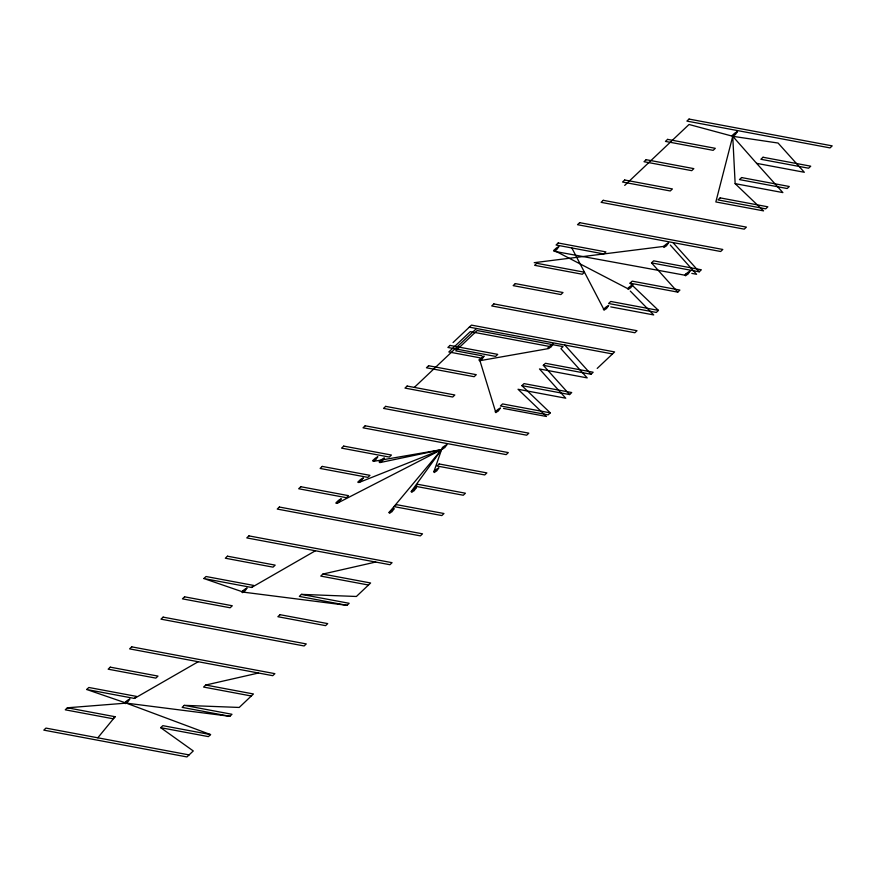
<?xml version="1.0" encoding="UTF-8"?>
<svg xmlns="http://www.w3.org/2000/svg" width="876" height="876" viewBox="0 0 876 876"><rect width="100%" height="100%" fill="white"/><g stroke="black" fill="none" stroke-linecap="round" stroke-linejoin="round"><path stroke-width="1.31" d="M547.741 348.199L548.015 347.75A1.226 0.602 -23.9 0 1 548.464 347.454L550.435 345.604A33.419 16.513 -23.9 0 0 551.387 344.925L553.282 343.874L550.971 347.093A7.227 3.57 -23.9 0 1 550.478 347.225L548.726 348.549L479.599 360.737L478.887 359.937A1.226 0.602 -23.9 0 1 479.347 359.642L481.307 357.791A33.419 16.513 -23.9 0 0 482.271 357.112L484.165 356.061L481.855 359.28A7.227 3.57 -23.9 0 1 481.362 359.412L479.917 360.638L495.531 411.6A1.226 0.613 -23.9 0 0 495.203 411.829L495.915 412.629L497.667 411.304A7.227 3.57 -23.9 0 0 498.159 411.173L500.481 407.953L498.586 409.004A33.419 16.513 -23.9 0 1 497.623 409.683L495.531 411.6M732.741 136.273L756.601 163.341L804.321 172.276L778.063 143.04L732.435 136.262L732.084 135.539A1.226 0.602 -23.9 0 1 732.632 135.156L734.603 133.305A33.419 16.513 -23.9 0 0 735.566 132.626L737.461 131.575L735.205 134.773A7.227 3.57 -23.9 0 1 734.646 134.926L732.741 136.273L715.845 201.94L763.565 210.875L735.15 183.653L732.741 136.273L689.04 124.48L624.697 185.416M433.97 471.485L436.051 469.58A33.419 16.513 -23.9 0 0 437.014 468.901L438.909 467.85L436.587 471.058A7.227 3.57 -23.9 0 1 436.095 471.2L434.343 472.525L433.631 471.726A1.226 0.613 -23.9 0 1 433.97 471.496L441.537 449.651L373.296 461.411L372.585 460.612A1.226 0.602 -23.9 0 1 373.045 460.316L375.005 458.466A33.419 16.513 -23.9 0 0 375.968 457.787L377.863 456.735L375.607 459.933A7.227 3.57 -23.9 0 1 375.059 460.086L374.238 460.918M380.808 462.046L381.564 461.302A7.227 3.57 -23.9 0 0 382.056 461.17L384.378 457.951L382.483 459.002A33.419 16.513 -23.9 0 1 381.52 459.681L379.549 461.532A1.226 0.602 -23.9 0 0 379.1 461.827L379.812 462.627L441.537 449.651L411.391 491.283A1.226 0.613 -23.9 0 0 411.052 491.524L411.764 492.312L413.439 491.02A7.227 3.57 -23.9 0 0 414.019 490.856L416.33 487.647L414.436 488.699A33.419 16.513 -23.9 0 1 413.472 489.377L411.512 491.228M337.687 502.912L338.508 502.079A7.227 3.57 -23.9 0 0 339.001 501.948L341.322 498.729L339.428 499.78A33.419 16.513 -23.9 0 1 338.465 500.459L336.493 502.309A1.226 0.602 -23.9 0 0 336.045 502.605L336.034 503.339L337.227 503.24L441.537 449.651L389.24 512.274A1.226 0.613 -23.9 0 0 388.9 512.504L389.612 513.303L391.364 511.978A7.227 3.57 -23.9 0 0 391.857 511.836L394.178 508.627L392.284 509.679A33.419 16.513 -23.9 0 1 391.32 510.358L389.24 512.274M359.707 482.063L360.529 481.231A7.227 3.57 -23.9 0 0 361.022 481.099L363.332 477.88L361.438 478.931A33.419 16.513 -23.9 0 1 360.474 479.61L358.514 481.461A1.226 0.602 -23.9 0 0 358.054 481.756L357.945 482.435L359.083 482.457L441.537 449.651M97.805 737.8L115.117 716.721L67.397 707.786L65.251 709.812L112.971 718.747L115.117 716.721M86.702 689.5L88.837 687.474L136.557 696.409L134.422 698.435L86.702 689.5L126.275 703.121L210.558 734.592L208.411 736.617L160.691 727.682L162.837 725.657L210.558 734.592M203.878 578.532L206.013 576.507L253.733 585.442L251.598 587.467L203.878 578.532L243.451 592.154L347.038 605.338L349.174 603.301L301.454 594.377L299.318 596.403L347.038 605.338M453.056 342.549L471.463 325.116L614.623 351.922L597.213 368.413M414.326 387.4L476.522 328.5M184.278 705.344L182.142 707.37L229.862 716.305L231.998 714.279L184.278 705.344L239.214 707.447L253.449 693.967L205.729 685.032L203.582 687.058L251.302 695.993M375.684 562.042L322.905 574.054L320.758 576.09L368.478 585.026M521.866 385.637L524.012 383.611L571.732 392.547L569.586 394.572L521.866 385.637L550.281 412.859L548.135 414.885L500.415 405.949L502.561 403.924L550.281 412.859M543.317 365.325L545.452 363.299L593.172 372.234L591.037 374.26L543.317 365.325L569.586 394.572M630.052 283.189L632.198 281.152L679.918 290.087L677.772 292.124L630.052 283.189L658.467 310.4L656.321 312.436L608.601 303.501L610.747 301.464L658.467 310.4M651.503 262.877L653.638 260.84L701.358 269.775L699.223 271.812L651.503 262.877L677.772 292.124M251.598 587.467L315.415 550.763M134.422 698.435L198.239 661.73M663.69 246.408L665.771 244.492A33.419 16.513 -23.9 0 0 666.735 243.813L668.629 242.761L666.318 245.981A7.227 3.57 -23.9 0 1 665.826 246.112L664.074 247.437L663.351 246.638A1.226 0.613 -23.9 0 1 663.69 246.408L534.196 262.69M603.717 309.14L605.809 307.235A33.419 16.513 -23.9 0 0 606.772 306.556L608.667 305.505L606.411 308.702A7.227 3.57 -23.9 0 1 605.853 308.856L604.101 310.17L603.389 309.381A1.226 0.613 -23.9 0 1 603.717 309.14L571.831 247.963M205.729 685.032L258.508 673.009M67.397 707.786L126.275 703.121L229.862 716.305M301.454 594.377L356.39 596.479L370.625 582.989L322.905 574.054M735.15 183.653L782.87 192.589L756.601 163.341M691.821 273.4L696.595 274.298L670.315 245.05M684.309 275.108L553.873 251.237L553.621 250.426A1.226 0.602 -23.9 0 1 554.081 250.131L556.041 248.28A33.419 16.513 -23.9 0 0 557.005 247.601L558.899 246.55L556.588 249.759A7.227 3.57 -23.9 0 1 556.096 249.901L555.066 250.897L627.632 288.587M610.747 306.885L653.693 314.922L630.293 291.073M469.317 327.153L612.477 353.948M549.296 346.425L470.303 331.632L448.819 351.977L479.829 357.791M481.975 355.755L455.728 350.849L477.179 330.526L563.071 346.611L560.936 348.648L587.205 377.895L539.485 368.96L565.754 398.208L518.034 389.272L546.449 416.483L503.503 408.446M189.106 754.904L45.946 728.098L43.8 730.124L186.96 756.93L193.278 750.951L160.691 727.682M672.965 242.564L699.223 271.812M564.779 345.024L591.037 374.26M125.717 701.764L125.082 702.519A1.226 0.602 -23.9 0 0 124.633 702.815L125.345 703.614L127.097 702.289A7.227 3.57 -23.9 0 0 127.589 702.158L129.911 698.938L128.016 699.99A33.419 16.513 -23.9 0 1 127.053 700.669L125.717 701.764M242.893 590.796L242.258 591.552A1.226 0.602 -23.9 0 0 241.809 591.847L242.521 592.647L244.273 591.322A7.227 3.57 -23.9 0 0 244.765 591.19L247.087 587.971L245.192 589.022A33.419 16.513 -23.9 0 1 244.229 589.701L242.904 590.742M442.796 447.373L442.161 448.129A1.226 0.602 -23.9 0 0 441.712 448.424L442.424 449.224L444.088 447.921A7.227 3.57 -23.9 0 0 444.669 447.756L446.99 444.548L445.096 445.599A33.419 16.513 -23.9 0 1 444.132 446.278L442.851 447.253M628.694 287.547L628.18 288.259A1.226 0.602 -23.9 0 0 627.61 288.609L628.333 289.398L629.997 288.105A7.227 3.57 -23.9 0 0 630.578 287.941L632.888 284.733L630.994 285.773A33.419 16.513 -23.9 0 1 630.03 286.463L628.694 287.547M685.941 273.936L685.306 274.703A1.226 0.602 -23.9 0 0 684.857 274.987L685.569 275.787L687.321 274.462A7.227 3.57 -23.9 0 0 687.813 274.33L690.135 271.111L688.24 272.162A33.419 16.513 -23.9 0 1 687.277 272.841L685.941 273.936M110.288 667.162L108.142 669.187L155.862 678.123L158.008 676.097L110.288 667.162M131.739 646.849L129.593 648.875L272.754 675.681L274.9 673.655L131.739 646.849M163.122 617.131L160.976 619.157L304.136 645.962L306.282 643.926L163.122 617.131M184.573 596.819L182.427 598.845L230.147 607.78L232.293 605.754L184.573 596.819M227.464 556.194L225.318 558.22L273.038 567.155L275.184 565.13L227.464 556.194M248.915 535.882L246.769 537.908L389.93 564.713L392.076 562.677L248.915 535.882M279.367 507.04L277.221 509.065L420.381 535.871L422.528 533.834L279.367 507.04M300.818 486.727L298.672 488.753L346.392 497.688L348.538 495.663L300.818 486.727M322.269 466.415L320.123 468.441L367.843 477.376L369.99 475.35L322.269 466.415M343.72 446.103L341.574 448.129L389.294 457.064L391.441 455.038L343.72 446.103M365.161 425.791L363.025 427.816L506.186 454.622L508.321 452.585L365.161 425.791M385.67 406.365L383.524 408.402L526.684 435.197L528.83 433.171L385.67 406.365M407.121 386.053L404.975 388.09L452.695 397.025L454.841 394.988L407.121 386.053M428.572 365.741L426.426 367.778L474.146 376.713L476.292 374.676L428.572 365.741M450.012 345.429L447.877 347.465L495.597 356.401L497.732 354.364L450.012 345.429M493.856 303.917L491.71 305.943L634.87 332.749L637.016 330.712L493.856 303.917M515.307 283.605L513.161 285.631L560.881 294.566L563.027 292.529L515.307 283.605M536.758 263.293L534.612 265.319L582.332 274.254L584.478 272.217L536.758 263.293M558.198 242.981L556.063 245.006L603.783 253.941L605.918 251.905L558.198 242.981M579.649 222.668L577.503 224.694L720.663 251.5L722.809 249.463L579.649 222.668M603.246 200.319L601.1 202.345L744.261 229.151L746.407 227.125L603.246 200.319M624.697 180.007L622.551 182.033L670.271 190.968L672.418 188.942L624.697 180.007M646.138 159.695L644.002 161.721L691.722 170.656L693.858 168.63L646.138 159.695M667.589 139.383L665.442 141.408L713.163 150.344L715.309 148.318L667.589 139.383M689.04 119.07L686.893 121.096L830.054 147.902L832.2 145.876L689.04 119.07M280.013 614.689L277.867 616.715L325.587 625.65L327.733 623.613L280.013 614.689M396.259 504.598L394.112 506.624L441.832 515.559L443.979 513.522L396.259 504.598M417.71 484.286L415.563 486.311L463.284 495.247L465.43 493.21L417.71 484.286M439.161 463.973L437.014 465.999L484.735 474.934L486.881 472.898L439.161 463.973M720.138 197.877L717.992 199.903L765.712 208.838L767.858 206.813L720.138 197.877M741.578 177.565L739.443 179.591L787.163 188.526L789.298 186.5L741.578 177.565M763.029 157.253L760.883 159.279L808.603 168.214L810.749 166.188L763.029 157.253"/></g></svg>
